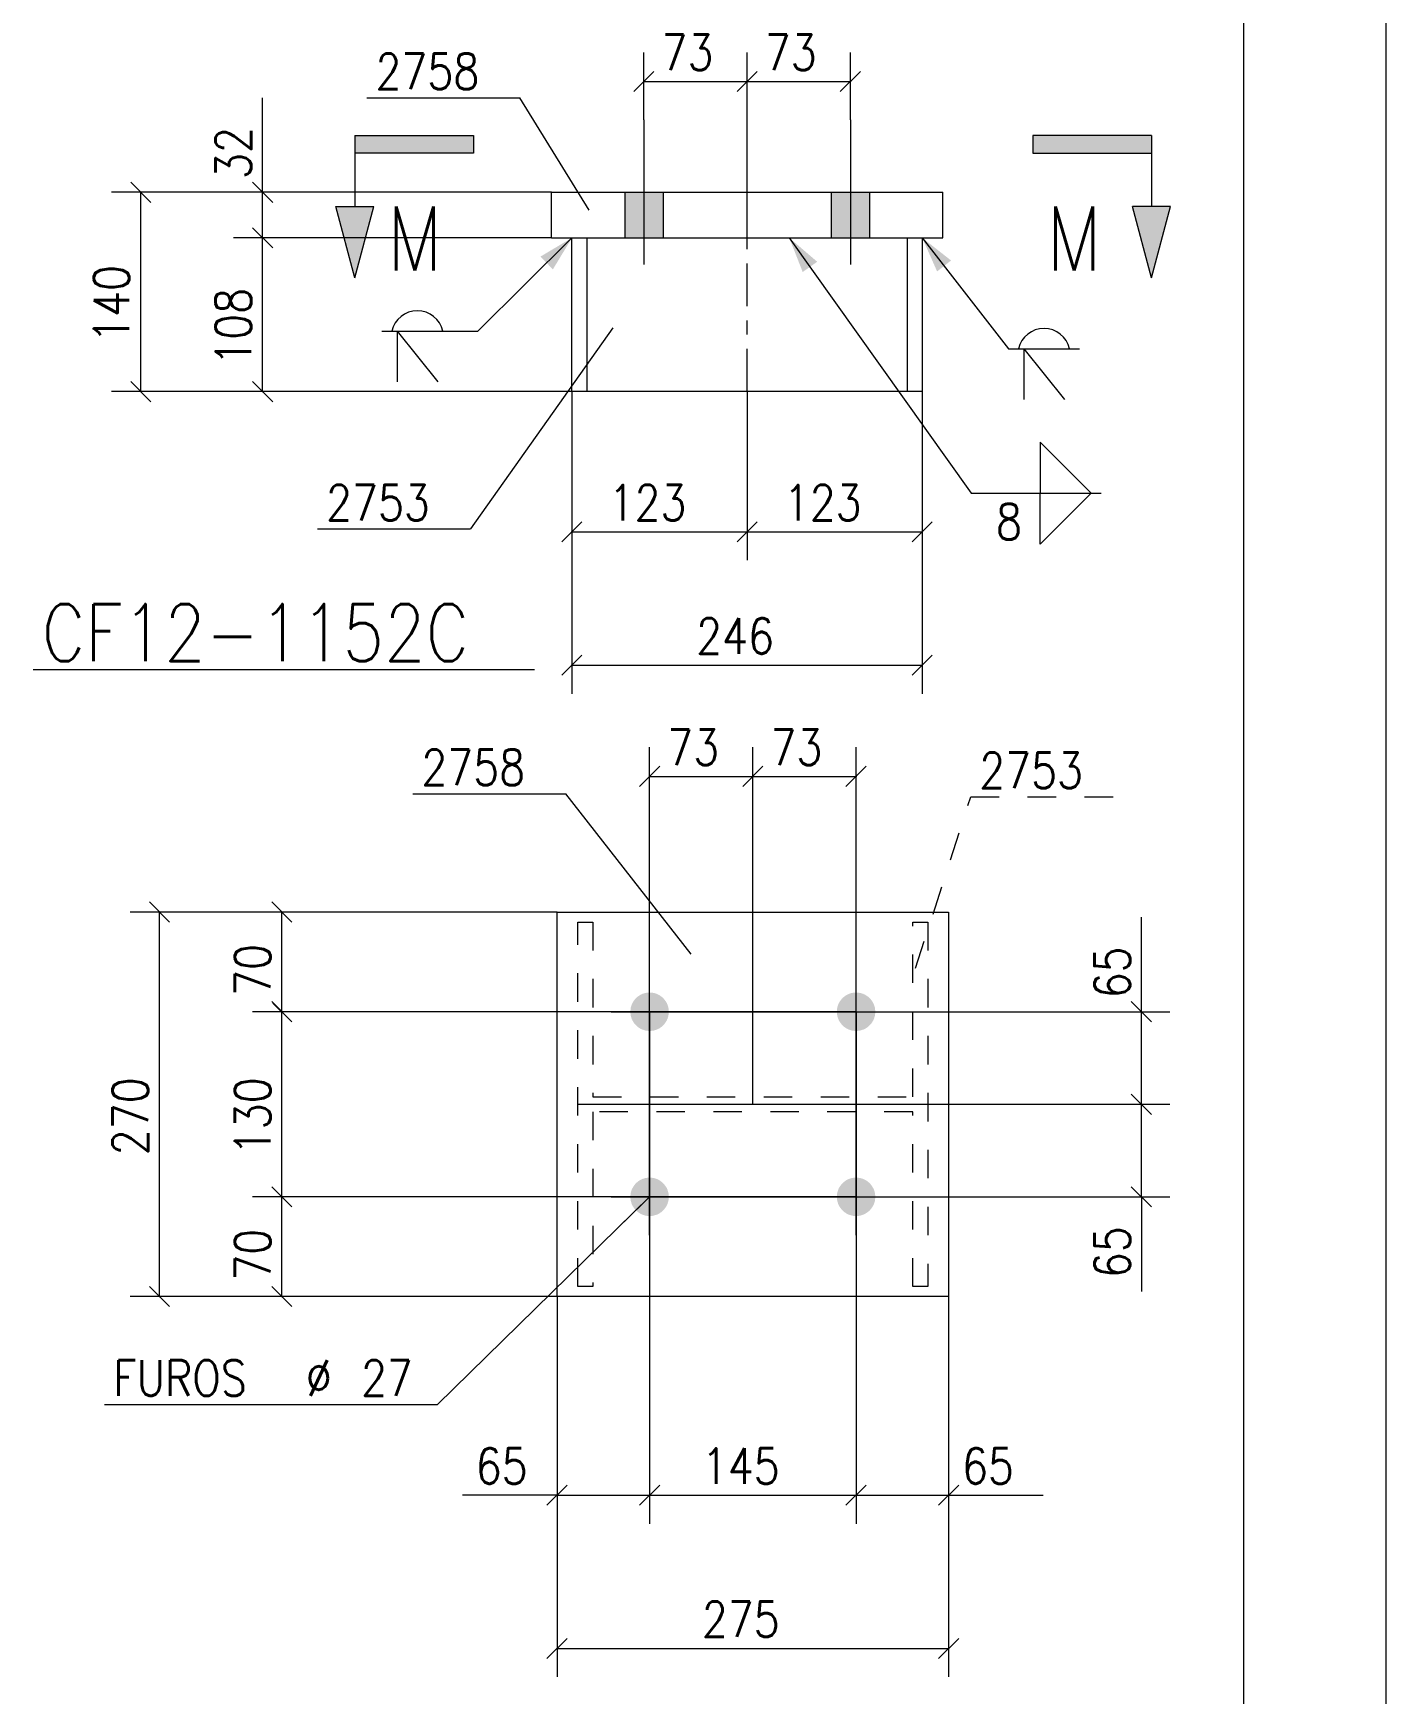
# Model space of a CAD drawing. Header units: millimetres. Extents: x 2 to 845, y 5 to 599.
# Drawn here: x 750 to 845, y 97.7 to 214.4 of the extents above; entities that cross this region are included whole.
import ezdxf

# ---------------------------------------------------------------- set-up
doc = ezdxf.new("R2010")
doc.units = ezdxf.units.MM
for name, pattern in [('XKITLINE00', [0]), ('XKITLINE02', [4, 2, -2]), ('XKITLINE03', [6, 3, -1, 1, -1])]:
    doc.linetypes.add(name, pattern=pattern)
for name, color, linetype, lineweight in [('Corte', 7, 'Continuous', 0), ('Cota', 4, 'Continuous', 0), ('Marca da peça', 2, 'Continuous', 0), ('Marca do parafuso', 4, 'Continuous', 0), ('Outro tipo de objeto', 7, 'Continuous', 0), ('Parafuso', 3, 'Continuous', 0), ('Peça', 2, 'Continuous', 0), ('Solda', 1, 'Continuous', 0), ('Texto', 7, 'Continuous', 0)]:
    doc.layers.add(name, color=color, linetype=linetype, lineweight=lineweight)
doc.styles.add('ROMANS', font='ROMANS__.TTF')

msp = doc.modelspace()

# ---------------------------------------------------------------- hatches: boundary and pattern name
at = {"layer": 'Corte'}
for points in [[(772.6, 205.96), (772.6, 207.21), (780.93, 207.21)], [(780.93, 205.96), (772.6, 205.96), (780.93, 207.21)], [(820.22, 205.96), (820.22, 207.21), (828.55, 207.21)], [(828.55, 205.96), (820.22, 205.96), (828.55, 207.21)], [(772.6, 197.21), (771.26, 202.21), (773.93, 202.21)], [(828.55, 197.21), (827.21, 202.21), (829.89, 202.21)]]:
    msp.add_hatch(color=6, dxfattribs=at).paths.add_polyline_path(points, flags=17)
at = {"layer": 'Parafuso'}
for points in [[(791.55, 200.01), (791.55, 203.21), (794.25, 203.21), (794.25, 200.01)], [(791.55, 200.01), (791.55, 203.21), (794.25, 203.21), (794.25, 200.01)], [(806.05, 200.01), (806.05, 203.21), (808.75, 203.21), (808.75, 200.01)], [(806.05, 200.01), (806.05, 203.21), (808.75, 203.21), (808.75, 200.01)], [(793.33, 147), (793.37, 147), (793.4, 147), (793.43, 146.99), (793.47, 146.99), (793.5, 146.98), (793.53, 146.98), (793.56, 146.97), (793.6, 146.97), (793.63, 146.96), (793.66, 146.95), (793.69, 146.94), (793.72, 146.93), (793.75, 146.92), (793.79, 146.91), (793.82, 146.9), (793.85, 146.88), (793.88, 146.87), (793.91, 146.85), (793.94, 146.84), (793.97, 146.82), (793.99, 146.81), (794.02, 146.79), (794.05, 146.77), (794.08, 146.75), (794.1, 146.73), (794.13, 146.71), (794.16, 146.69), (794.18, 146.67), (794.21, 146.65), (794.23, 146.63), (794.25, 146.6), (794.28, 146.58), (794.3, 146.56), (794.32, 146.53), (794.34, 146.51), (794.36, 146.48), (794.38, 146.45), (794.4, 146.43), (794.42, 146.4), (794.44, 146.37), (794.46, 146.34), (794.47, 146.31), (794.49, 146.29), (794.51, 146.26), (794.52, 146.23), (794.53, 146.2), (794.55, 146.17), (794.56, 146.13), (794.57, 146.1), (794.58, 146.07), (794.59, 146.04), (794.6, 146.01), (794.61, 145.98), (794.62, 145.94), (794.62, 145.91), (794.63, 145.88), (794.64, 145.85), (794.64, 145.81), (794.64, 145.78), (794.65, 145.75), (794.65, 145.72), (794.65, 145.68), (794.65, 145.65), (794.65, 145.62), (794.65, 145.58), (794.65, 145.55), (794.64, 145.52), (794.64, 145.48), (794.64, 145.45), (794.63, 145.42), (794.62, 145.39), (794.62, 145.35), (794.61, 145.32), (794.6, 145.29), (794.59, 145.26), (794.58, 145.23), (794.57, 145.19), (794.56, 145.16), (794.55, 145.13), (794.53, 145.1), (794.52, 145.07), (794.51, 145.04), (794.49, 145.01), (794.47, 144.98), (794.46, 144.96), (794.44, 144.93), (794.42, 144.9), (794.4, 144.87), (794.38, 144.84), (794.36, 144.82), (794.34, 144.79), (794.32, 144.77), (794.3, 144.74), (794.28, 144.72), (794.25, 144.69), (794.23, 144.67), (794.21, 144.65), (794.18, 144.63), (794.16, 144.61), (794.13, 144.58), (794.1, 144.56), (794.08, 144.55), (794.05, 144.53), (794.02, 144.51), (793.99, 144.49), (793.97, 144.47), (793.94, 144.46), (793.91, 144.44), (793.88, 144.43), (793.85, 144.41), (793.82, 144.4), (793.79, 144.39), (793.75, 144.38), (793.72, 144.37), (793.69, 144.36), (793.66, 144.35), (793.63, 144.34), (793.6, 144.33), (793.56, 144.33), (793.53, 144.32), (793.5, 144.31), (793.47, 144.31), (793.43, 144.31), (793.4, 144.3), (793.37, 144.3), (793.33, 144.3), (793.3, 144.3), (793.27, 144.3), (793.23, 144.3), (793.2, 144.3), (793.17, 144.31), (793.13, 144.31), (793.1, 144.31), (793.07, 144.32), (793.04, 144.33), (793, 144.33), (792.97, 144.34), (792.94, 144.35), (792.91, 144.36), (792.88, 144.37), (792.85, 144.38), (792.81, 144.39), (792.78, 144.4), (792.75, 144.41), (792.72, 144.43), (792.69, 144.44), (792.66, 144.46), (792.63, 144.47), (792.61, 144.49), (792.58, 144.51), (792.55, 144.53), (792.52, 144.55), (792.5, 144.56), (792.47, 144.58), (792.44, 144.61), (792.42, 144.63), (792.39, 144.65), (792.37, 144.67), (792.35, 144.69), (792.32, 144.72), (792.3, 144.74), (792.28, 144.77), (792.26, 144.79), (792.24, 144.82), (792.22, 144.84), (792.2, 144.87), (792.18, 144.9), (792.16, 144.93), (792.14, 144.96), (792.13, 144.98), (792.11, 145.01), (792.09, 145.04), (792.08, 145.07), (792.07, 145.1), (792.05, 145.13), (792.04, 145.16), (792.03, 145.19), (792.02, 145.23), (792.01, 145.26), (792, 145.29), (791.99, 145.32), (791.98, 145.35), (791.98, 145.39), (791.97, 145.42), (791.96, 145.45), (791.96, 145.48), (791.96, 145.52), (791.95, 145.55), (791.95, 145.58), (791.95, 145.62), (791.95, 145.65), (791.95, 145.68), (791.95, 145.72), (791.95, 145.75), (791.96, 145.78), (791.96, 145.81), (791.96, 145.85), (791.97, 145.88), (791.98, 145.91), (791.98, 145.94), (791.99, 145.98), (792, 146.01), (792.01, 146.04), (792.02, 146.07), (792.03, 146.1), (792.04, 146.13), (792.05, 146.17), (792.07, 146.2), (792.08, 146.23), (792.09, 146.26), (792.11, 146.29), (792.13, 146.31), (792.14, 146.34), (792.16, 146.37), (792.18, 146.4), (792.2, 146.43), (792.22, 146.45), (792.24, 146.48), (792.26, 146.51), (792.28, 146.53), (792.3, 146.56), (792.32, 146.58), (792.35, 146.6), (792.37, 146.63), (792.39, 146.65), (792.42, 146.67), (792.44, 146.69), (792.47, 146.71), (792.5, 146.73), (792.52, 146.75), (792.55, 146.77), (792.58, 146.79), (792.61, 146.81), (792.63, 146.82), (792.66, 146.84), (792.69, 146.85), (792.72, 146.87), (792.75, 146.88), (792.78, 146.9), (792.81, 146.91), (792.85, 146.92), (792.88, 146.93), (792.91, 146.94), (792.94, 146.95), (792.97, 146.96), (793, 146.97), (793.04, 146.97), (793.07, 146.98), (793.1, 146.98), (793.13, 146.99), (793.17, 146.99), (793.2, 147), (793.23, 147), (793.27, 147), (793.3, 147)], [(807.83, 147), (807.87, 147), (807.9, 147), (807.93, 146.99), (807.97, 146.99), (808, 146.98), (808.03, 146.98), (808.06, 146.97), (808.1, 146.97), (808.13, 146.96), (808.16, 146.95), (808.19, 146.94), (808.22, 146.93), (808.25, 146.92), (808.29, 146.91), (808.32, 146.9), (808.35, 146.88), (808.38, 146.87), (808.41, 146.85), (808.44, 146.84), (808.47, 146.82), (808.49, 146.81), (808.52, 146.79), (808.55, 146.77), (808.58, 146.75), (808.6, 146.73), (808.63, 146.71), (808.66, 146.69), (808.68, 146.67), (808.71, 146.65), (808.73, 146.63), (808.75, 146.6), (808.78, 146.58), (808.8, 146.56), (808.82, 146.53), (808.84, 146.51), (808.86, 146.48), (808.88, 146.45), (808.9, 146.43), (808.92, 146.4), (808.94, 146.37), (808.96, 146.34), (808.97, 146.31), (808.99, 146.29), (809.01, 146.26), (809.02, 146.23), (809.03, 146.2), (809.05, 146.17), (809.06, 146.13), (809.07, 146.1), (809.08, 146.07), (809.09, 146.04), (809.1, 146.01), (809.11, 145.98), (809.12, 145.94), (809.12, 145.91), (809.13, 145.88), (809.14, 145.85), (809.14, 145.81), (809.14, 145.78), (809.15, 145.75), (809.15, 145.72), (809.15, 145.68), (809.15, 145.65), (809.15, 145.62), (809.15, 145.58), (809.15, 145.55), (809.14, 145.52), (809.14, 145.48), (809.14, 145.45), (809.13, 145.42), (809.12, 145.39), (809.12, 145.35), (809.11, 145.32), (809.1, 145.29), (809.09, 145.26), (809.08, 145.23), (809.07, 145.19), (809.06, 145.16), (809.05, 145.13), (809.03, 145.1), (809.02, 145.07), (809.01, 145.04), (808.99, 145.01), (808.97, 144.98), (808.96, 144.96), (808.94, 144.93), (808.92, 144.9), (808.9, 144.87), (808.88, 144.84), (808.86, 144.82), (808.84, 144.79), (808.82, 144.77), (808.8, 144.74), (808.78, 144.72), (808.75, 144.69), (808.73, 144.67), (808.71, 144.65), (808.68, 144.63), (808.66, 144.61), (808.63, 144.58), (808.6, 144.56), (808.58, 144.55), (808.55, 144.53), (808.52, 144.51), (808.49, 144.49), (808.47, 144.47), (808.44, 144.46), (808.41, 144.44), (808.38, 144.43), (808.35, 144.41), (808.32, 144.4), (808.29, 144.39), (808.25, 144.38), (808.22, 144.37), (808.19, 144.36), (808.16, 144.35), (808.13, 144.34), (808.1, 144.33), (808.06, 144.33), (808.03, 144.32), (808, 144.31), (807.97, 144.31), (807.93, 144.31), (807.9, 144.3), (807.87, 144.3), (807.83, 144.3), (807.8, 144.3), (807.77, 144.3), (807.73, 144.3), (807.7, 144.3), (807.67, 144.31), (807.63, 144.31), (807.6, 144.31), (807.57, 144.32), (807.54, 144.33), (807.5, 144.33), (807.47, 144.34), (807.44, 144.35), (807.41, 144.36), (807.38, 144.37), (807.35, 144.38), (807.31, 144.39), (807.28, 144.4), (807.25, 144.41), (807.22, 144.43), (807.19, 144.44), (807.16, 144.46), (807.13, 144.47), (807.11, 144.49), (807.08, 144.51), (807.05, 144.53), (807.02, 144.55), (807, 144.56), (806.97, 144.58), (806.94, 144.61), (806.92, 144.63), (806.89, 144.65), (806.87, 144.67), (806.85, 144.69), (806.82, 144.72), (806.8, 144.74), (806.78, 144.77), (806.76, 144.79), (806.74, 144.82), (806.72, 144.84), (806.7, 144.87), (806.68, 144.9), (806.66, 144.93), (806.64, 144.96), (806.63, 144.98), (806.61, 145.01), (806.59, 145.04), (806.58, 145.07), (806.57, 145.1), (806.55, 145.13), (806.54, 145.16), (806.53, 145.19), (806.52, 145.23), (806.51, 145.26), (806.5, 145.29), (806.49, 145.32), (806.48, 145.35), (806.48, 145.39), (806.47, 145.42), (806.46, 145.45), (806.46, 145.48), (806.46, 145.52), (806.45, 145.55), (806.45, 145.58), (806.45, 145.62), (806.45, 145.65), (806.45, 145.68), (806.45, 145.72), (806.45, 145.75), (806.46, 145.78), (806.46, 145.81), (806.46, 145.85), (806.47, 145.88), (806.48, 145.91), (806.48, 145.94), (806.49, 145.98), (806.5, 146.01), (806.51, 146.04), (806.52, 146.07), (806.53, 146.1), (806.54, 146.13), (806.55, 146.17), (806.57, 146.2), (806.58, 146.23), (806.59, 146.26), (806.61, 146.29), (806.63, 146.31), (806.64, 146.34), (806.66, 146.37), (806.68, 146.4), (806.7, 146.43), (806.72, 146.45), (806.74, 146.48), (806.76, 146.51), (806.78, 146.53), (806.8, 146.56), (806.82, 146.58), (806.85, 146.6), (806.87, 146.63), (806.89, 146.65), (806.92, 146.67), (806.94, 146.69), (806.97, 146.71), (807, 146.73), (807.02, 146.75), (807.05, 146.77), (807.08, 146.79), (807.11, 146.81), (807.13, 146.82), (807.16, 146.84), (807.19, 146.85), (807.22, 146.87), (807.25, 146.88), (807.28, 146.9), (807.31, 146.91), (807.35, 146.92), (807.38, 146.93), (807.41, 146.94), (807.44, 146.95), (807.47, 146.96), (807.5, 146.97), (807.54, 146.97), (807.57, 146.98), (807.6, 146.98), (807.63, 146.99), (807.67, 146.99), (807.7, 147), (807.73, 147), (807.77, 147), (807.8, 147)], [(793.33, 134), (793.37, 134), (793.4, 134), (793.43, 133.99), (793.47, 133.99), (793.5, 133.98), (793.53, 133.98), (793.56, 133.97), (793.6, 133.97), (793.63, 133.96), (793.66, 133.95), (793.69, 133.94), (793.72, 133.93), (793.75, 133.92), (793.79, 133.91), (793.82, 133.9), (793.85, 133.88), (793.88, 133.87), (793.91, 133.85), (793.94, 133.84), (793.97, 133.82), (793.99, 133.81), (794.02, 133.79), (794.05, 133.77), (794.08, 133.75), (794.1, 133.73), (794.13, 133.71), (794.16, 133.69), (794.18, 133.67), (794.21, 133.65), (794.23, 133.63), (794.25, 133.6), (794.28, 133.58), (794.3, 133.56), (794.32, 133.53), (794.34, 133.51), (794.36, 133.48), (794.38, 133.45), (794.4, 133.43), (794.42, 133.4), (794.44, 133.37), (794.46, 133.34), (794.47, 133.31), (794.49, 133.29), (794.51, 133.26), (794.52, 133.23), (794.53, 133.2), (794.55, 133.17), (794.56, 133.13), (794.57, 133.1), (794.58, 133.07), (794.59, 133.04), (794.6, 133.01), (794.61, 132.98), (794.62, 132.94), (794.62, 132.91), (794.63, 132.88), (794.64, 132.85), (794.64, 132.81), (794.64, 132.78), (794.65, 132.75), (794.65, 132.72), (794.65, 132.68), (794.65, 132.65), (794.65, 132.62), (794.65, 132.58), (794.65, 132.55), (794.64, 132.52), (794.64, 132.48), (794.64, 132.45), (794.63, 132.42), (794.62, 132.39), (794.62, 132.35), (794.61, 132.32), (794.6, 132.29), (794.59, 132.26), (794.58, 132.23), (794.57, 132.19), (794.56, 132.16), (794.55, 132.13), (794.53, 132.1), (794.52, 132.07), (794.51, 132.04), (794.49, 132.01), (794.47, 131.98), (794.46, 131.96), (794.44, 131.93), (794.42, 131.9), (794.4, 131.87), (794.38, 131.84), (794.36, 131.82), (794.34, 131.79), (794.32, 131.77), (794.3, 131.74), (794.28, 131.72), (794.25, 131.69), (794.23, 131.67), (794.21, 131.65), (794.18, 131.63), (794.16, 131.61), (794.13, 131.58), (794.1, 131.56), (794.08, 131.55), (794.05, 131.53), (794.02, 131.51), (793.99, 131.49), (793.97, 131.47), (793.94, 131.46), (793.91, 131.44), (793.88, 131.43), (793.85, 131.41), (793.82, 131.4), (793.79, 131.39), (793.75, 131.38), (793.72, 131.37), (793.69, 131.36), (793.66, 131.35), (793.63, 131.34), (793.6, 131.33), (793.56, 131.33), (793.53, 131.32), (793.5, 131.31), (793.47, 131.31), (793.43, 131.31), (793.4, 131.3), (793.37, 131.3), (793.33, 131.3), (793.3, 131.3), (793.27, 131.3), (793.23, 131.3), (793.2, 131.3), (793.17, 131.31), (793.13, 131.31), (793.1, 131.31), (793.07, 131.32), (793.04, 131.33), (793, 131.33), (792.97, 131.34), (792.94, 131.35), (792.91, 131.36), (792.88, 131.37), (792.85, 131.38), (792.81, 131.39), (792.78, 131.4), (792.75, 131.41), (792.72, 131.43), (792.69, 131.44), (792.66, 131.46), (792.63, 131.47), (792.61, 131.49), (792.58, 131.51), (792.55, 131.53), (792.52, 131.55), (792.5, 131.56), (792.47, 131.58), (792.44, 131.61), (792.42, 131.63), (792.39, 131.65), (792.37, 131.67), (792.35, 131.69), (792.32, 131.72), (792.3, 131.74), (792.28, 131.77), (792.26, 131.79), (792.24, 131.82), (792.22, 131.84), (792.2, 131.87), (792.18, 131.9), (792.16, 131.93), (792.14, 131.96), (792.13, 131.98), (792.11, 132.01), (792.09, 132.04), (792.08, 132.07), (792.07, 132.1), (792.05, 132.13), (792.04, 132.16), (792.03, 132.19), (792.02, 132.23), (792.01, 132.26), (792, 132.29), (791.99, 132.32), (791.98, 132.35), (791.98, 132.39), (791.97, 132.42), (791.96, 132.45), (791.96, 132.48), (791.96, 132.52), (791.95, 132.55), (791.95, 132.58), (791.95, 132.62), (791.95, 132.65), (791.95, 132.68), (791.95, 132.72), (791.95, 132.75), (791.96, 132.78), (791.96, 132.81), (791.96, 132.85), (791.97, 132.88), (791.98, 132.91), (791.98, 132.94), (791.99, 132.98), (792, 133.01), (792.01, 133.04), (792.02, 133.07), (792.03, 133.1), (792.04, 133.13), (792.05, 133.17), (792.07, 133.2), (792.08, 133.23), (792.09, 133.26), (792.11, 133.29), (792.13, 133.31), (792.14, 133.34), (792.16, 133.37), (792.18, 133.4), (792.2, 133.43), (792.22, 133.45), (792.24, 133.48), (792.26, 133.51), (792.28, 133.53), (792.3, 133.56), (792.32, 133.58), (792.35, 133.6), (792.37, 133.63), (792.39, 133.65), (792.42, 133.67), (792.44, 133.69), (792.47, 133.71), (792.5, 133.73), (792.52, 133.75), (792.55, 133.77), (792.58, 133.79), (792.61, 133.81), (792.63, 133.82), (792.66, 133.84), (792.69, 133.85), (792.72, 133.87), (792.75, 133.88), (792.78, 133.9), (792.81, 133.91), (792.85, 133.92), (792.88, 133.93), (792.91, 133.94), (792.94, 133.95), (792.97, 133.96), (793, 133.97), (793.04, 133.97), (793.07, 133.98), (793.1, 133.98), (793.13, 133.99), (793.17, 133.99), (793.2, 134), (793.23, 134), (793.27, 134), (793.3, 134)], [(807.83, 134), (807.87, 134), (807.9, 134), (807.93, 133.99), (807.97, 133.99), (808, 133.98), (808.03, 133.98), (808.06, 133.97), (808.1, 133.97), (808.13, 133.96), (808.16, 133.95), (808.19, 133.94), (808.22, 133.93), (808.25, 133.92), (808.29, 133.91), (808.32, 133.9), (808.35, 133.88), (808.38, 133.87), (808.41, 133.85), (808.44, 133.84), (808.47, 133.82), (808.49, 133.81), (808.52, 133.79), (808.55, 133.77), (808.58, 133.75), (808.6, 133.73), (808.63, 133.71), (808.66, 133.69), (808.68, 133.67), (808.71, 133.65), (808.73, 133.63), (808.75, 133.6), (808.78, 133.58), (808.8, 133.56), (808.82, 133.53), (808.84, 133.51), (808.86, 133.48), (808.88, 133.45), (808.9, 133.43), (808.92, 133.4), (808.94, 133.37), (808.96, 133.34), (808.97, 133.31), (808.99, 133.29), (809.01, 133.26), (809.02, 133.23), (809.03, 133.2), (809.05, 133.17), (809.06, 133.13), (809.07, 133.1), (809.08, 133.07), (809.09, 133.04), (809.1, 133.01), (809.11, 132.98), (809.12, 132.94), (809.12, 132.91), (809.13, 132.88), (809.14, 132.85), (809.14, 132.81), (809.14, 132.78), (809.15, 132.75), (809.15, 132.72), (809.15, 132.68), (809.15, 132.65), (809.15, 132.62), (809.15, 132.58), (809.15, 132.55), (809.14, 132.52), (809.14, 132.48), (809.14, 132.45), (809.13, 132.42), (809.12, 132.39), (809.12, 132.35), (809.11, 132.32), (809.1, 132.29), (809.09, 132.26), (809.08, 132.23), (809.07, 132.19), (809.06, 132.16), (809.05, 132.13), (809.03, 132.1), (809.02, 132.07), (809.01, 132.04), (808.99, 132.01), (808.97, 131.98), (808.96, 131.96), (808.94, 131.93), (808.92, 131.9), (808.9, 131.87), (808.88, 131.84), (808.86, 131.82), (808.84, 131.79), (808.82, 131.77), (808.8, 131.74), (808.78, 131.72), (808.75, 131.69), (808.73, 131.67), (808.71, 131.65), (808.68, 131.63), (808.66, 131.61), (808.63, 131.58), (808.6, 131.56), (808.58, 131.55), (808.55, 131.53), (808.52, 131.51), (808.49, 131.49), (808.47, 131.47), (808.44, 131.46), (808.41, 131.44), (808.38, 131.43), (808.35, 131.41), (808.32, 131.4), (808.29, 131.39), (808.25, 131.38), (808.22, 131.37), (808.19, 131.36), (808.16, 131.35), (808.13, 131.34), (808.1, 131.33), (808.06, 131.33), (808.03, 131.32), (808, 131.31), (807.97, 131.31), (807.93, 131.31), (807.9, 131.3), (807.87, 131.3), (807.83, 131.3), (807.8, 131.3), (807.77, 131.3), (807.73, 131.3), (807.7, 131.3), (807.67, 131.31), (807.63, 131.31), (807.6, 131.31), (807.57, 131.32), (807.54, 131.33), (807.5, 131.33), (807.47, 131.34), (807.44, 131.35), (807.41, 131.36), (807.38, 131.37), (807.35, 131.38), (807.31, 131.39), (807.28, 131.4), (807.25, 131.41), (807.22, 131.43), (807.19, 131.44), (807.16, 131.46), (807.13, 131.47), (807.11, 131.49), (807.08, 131.51), (807.05, 131.53), (807.02, 131.55), (807, 131.56), (806.97, 131.58), (806.94, 131.61), (806.92, 131.63), (806.89, 131.65), (806.87, 131.67), (806.85, 131.69), (806.82, 131.72), (806.8, 131.74), (806.78, 131.77), (806.76, 131.79), (806.74, 131.82), (806.72, 131.84), (806.7, 131.87), (806.68, 131.9), (806.66, 131.93), (806.64, 131.96), (806.63, 131.98), (806.61, 132.01), (806.59, 132.04), (806.58, 132.07), (806.57, 132.1), (806.55, 132.13), (806.54, 132.16), (806.53, 132.19), (806.52, 132.23), (806.51, 132.26), (806.5, 132.29), (806.49, 132.32), (806.48, 132.35), (806.48, 132.39), (806.47, 132.42), (806.46, 132.45), (806.46, 132.48), (806.46, 132.52), (806.45, 132.55), (806.45, 132.58), (806.45, 132.62), (806.45, 132.65), (806.45, 132.68), (806.45, 132.72), (806.45, 132.75), (806.46, 132.78), (806.46, 132.81), (806.46, 132.85), (806.47, 132.88), (806.48, 132.91), (806.48, 132.94), (806.49, 132.98), (806.5, 133.01), (806.51, 133.04), (806.52, 133.07), (806.53, 133.1), (806.54, 133.13), (806.55, 133.17), (806.57, 133.2), (806.58, 133.23), (806.59, 133.26), (806.61, 133.29), (806.63, 133.31), (806.64, 133.34), (806.66, 133.37), (806.68, 133.4), (806.7, 133.43), (806.72, 133.45), (806.74, 133.48), (806.76, 133.51), (806.78, 133.53), (806.8, 133.56), (806.82, 133.58), (806.85, 133.6), (806.87, 133.63), (806.89, 133.65), (806.92, 133.67), (806.94, 133.69), (806.97, 133.71), (807, 133.73), (807.02, 133.75), (807.05, 133.77), (807.08, 133.79), (807.11, 133.81), (807.13, 133.82), (807.16, 133.84), (807.19, 133.85), (807.22, 133.87), (807.25, 133.88), (807.28, 133.9), (807.31, 133.91), (807.35, 133.92), (807.38, 133.93), (807.41, 133.94), (807.44, 133.95), (807.47, 133.96), (807.5, 133.97), (807.54, 133.97), (807.57, 133.98), (807.6, 133.98), (807.63, 133.99), (807.67, 133.99), (807.7, 134), (807.73, 134), (807.77, 134), (807.8, 134)]]:
    msp.add_hatch(color=7, dxfattribs=at).paths.add_polyline_path(points, flags=17)
at = {"layer": 'Solda'}
for points in [[(787.85, 200.01), (786.51, 197.8), (785.63, 198.69)], [(803.11, 200.01), (805.07, 198.33), (804.05, 197.61)], [(812.45, 200.01), (814.47, 198.42), (813.49, 197.65)]]:
    msp.add_hatch(color=7, dxfattribs=at).paths.add_polyline_path(points, flags=17)

# ---------------------------------------------------------------- linework, layer by layer
at = {"layer": 'Corte', "color": 6, "linetype": 'XKITLINE00', "lineweight": 0}
for p, q in [((772.6, 207.21), (780.93, 207.21)), ((772.6, 207.21), (772.6, 202.21)), ((780.93, 207.21), (780.93, 205.96)), ((828.55, 207.21), (820.22, 207.21)), ((820.22, 207.21), (820.22, 205.96)), ((828.55, 207.21), (828.55, 202.21)), ((780.93, 205.96), (772.6, 205.96)), ((820.22, 205.96), (828.55, 205.96)), ((771.26, 202.21), (773.93, 202.21)), ((772.6, 197.21), (771.26, 202.21)), ((772.6, 197.21), (773.93, 202.21)), ((829.89, 202.21), (827.21, 202.21)), ((828.55, 197.21), (827.21, 202.21)), ((828.55, 197.21), (829.89, 202.21))]:
    msp.add_line(p, q, dxfattribs=at)
at = {"layer": 'Cota', "color": 7, "linetype": 'XKITLINE00', "lineweight": 0}
for p, q in [((792.9, 208.29), (792.9, 213.04)), ((800.15, 200.01), (800.15, 213.04)), ((800.15, 200.01), (800.15, 213.04)), ((807.4, 208.29), (807.4, 213.04)), ((793.6, 211.69), (792.19, 210.28)), ((800.85, 211.69), (799.44, 210.28)), ((800.85, 211.69), (799.44, 210.28)), ((808.1, 211.69), (806.69, 210.28)), ((792.9, 210.99), (800.15, 210.99)), ((800.15, 210.99), (807.4, 210.99)), ((766.12, 203.21), (766.12, 209.85)), ((766.12, 203.21), (766.12, 209.85)), ((786.4, 203.21), (755.51, 203.21)), ((756.86, 203.92), (758.27, 202.5)), ((757.56, 189.21), (757.56, 203.21)), ((786.4, 203.21), (764.07, 203.21)), ((765.42, 203.92), (766.83, 202.5)), ((766.12, 200.01), (766.12, 203.21)), ((765.42, 200.72), (766.83, 199.3)), ((765.42, 200.72), (766.83, 199.3)), ((786.4, 200.01), (764.07, 200.01)), ((786.4, 200.01), (764.07, 200.01)), ((766.12, 189.21), (766.12, 200.01)), ((787.85, 189.21), (755.51, 189.21)), ((756.86, 189.92), (758.27, 188.5)), ((787.85, 189.21), (764.07, 189.21)), ((765.42, 189.92), (766.83, 188.5)), ((787.85, 189.21), (787.85, 177.36)), ((787.85, 189.21), (787.85, 167.99)), ((800.15, 189.21), (800.15, 177.36)), ((800.15, 189.21), (800.15, 177.36)), ((812.45, 189.21), (812.45, 177.36)), ((812.45, 189.21), (812.45, 167.99)), ((788.55, 180.07), (787.14, 178.65)), ((800.85, 180.07), (799.44, 178.65)), ((800.85, 180.07), (799.44, 178.65)), ((813.15, 180.07), (811.74, 178.65)), ((787.85, 179.36), (800.15, 179.36)), ((800.15, 179.36), (812.45, 179.36)), ((788.55, 170.7), (787.14, 169.28)), ((813.15, 170.7), (811.74, 169.28)), ((787.85, 169.99), (812.45, 169.99)), ((793.3, 132.65), (793.3, 164.23)), ((800.55, 139.15), (800.55, 164.23)), ((800.55, 139.15), (800.55, 164.23)), ((807.8, 132.65), (807.8, 164.23)), ((794.01, 162.89), (792.59, 161.47)), ((793.3, 162.18), (800.55, 162.18)), ((801.26, 162.89), (799.84, 161.47)), ((801.26, 162.89), (799.84, 161.47)), ((800.55, 162.18), (807.8, 162.18)), ((808.51, 162.89), (807.09, 161.47)), ((758.17, 153.36), (759.58, 151.94)), ((766.76, 153.36), (768.17, 151.94)), ((786.8, 152.65), (756.83, 152.65)), ((758.88, 125.65), (758.88, 152.65)), ((786.8, 152.65), (765.42, 152.65)), ((767.47, 145.65), (767.47, 152.65)), ((827.84, 145.65), (827.84, 152.29)), ((827.84, 145.65), (827.84, 152.29)), ((766.76, 146.36), (768.17, 144.94)), ((766.85, 146.26), (768.17, 144.94)), ((827.13, 146.36), (828.55, 144.94)), ((807.8, 145.65), (765.42, 145.65)), ((807.8, 145.65), (765.42, 145.65)), ((767.47, 132.65), (767.47, 145.65)), ((793.3, 145.65), (793.3, 109.69)), ((793.3, 145.65), (829.84, 145.65)), ((793.3, 145.65), (793.3, 109.69)), ((807.8, 145.65), (807.8, 109.69)), ((807.8, 145.65), (807.8, 109.69)), ((827.84, 139.15), (827.84, 145.65)), ((788.25, 139.15), (829.84, 139.15)), ((788.25, 139.15), (829.84, 139.15)), ((827.13, 139.86), (828.55, 138.44)), ((827.13, 139.86), (828.55, 138.44)), ((827.84, 132.65), (827.84, 139.15)), ((766.76, 133.36), (768.17, 131.94)), ((766.76, 133.36), (768.17, 131.94)), ((827.13, 133.36), (828.55, 131.94)), ((807.8, 132.65), (765.42, 132.65)), ((807.8, 132.65), (765.42, 132.65)), ((767.47, 125.65), (767.47, 132.65)), ((793.3, 132.65), (829.84, 132.65)), ((827.84, 132.65), (827.84, 126)), ((827.84, 132.65), (827.84, 126)), ((758.17, 126.36), (759.58, 124.94)), ((766.76, 126.36), (768.17, 124.94)), ((786.8, 125.65), (756.83, 125.65)), ((786.8, 125.65), (765.42, 125.65)), ((786.8, 125.65), (786.8, 109.69)), ((786.8, 125.65), (786.8, 98.93)), ((814.3, 125.65), (814.3, 109.69)), ((814.3, 125.65), (814.3, 98.93)), ((787.51, 112.4), (786.09, 110.99)), ((794.01, 112.4), (792.59, 110.99)), ((794.01, 112.4), (792.59, 110.99)), ((808.51, 112.4), (807.09, 110.99)), ((808.51, 112.4), (807.09, 110.99)), ((815.01, 112.4), (813.59, 110.99)), ((786.8, 111.69), (780.15, 111.69)), ((786.8, 111.69), (780.15, 111.69)), ((786.8, 111.69), (793.3, 111.69)), ((793.3, 111.69), (807.8, 111.69)), ((807.8, 111.69), (814.3, 111.69)), ((814.3, 111.69), (820.95, 111.69)), ((814.3, 111.69), (820.95, 111.69)), ((787.51, 101.63), (786.09, 100.22)), ((815.01, 101.63), (813.59, 100.22)), ((786.8, 100.93), (814.3, 100.93))]:
    msp.add_line(p, q, dxfattribs=at)
at = {"layer": 'Cota', "color": 3}
for p in [(792.9, 210.99), (800.15, 210.99), (800.15, 210.99), (807.4, 210.99), (757.56, 203.21), (766.12, 203.21), (766.12, 200.01), (766.12, 200.01), (757.56, 189.21), (766.12, 189.21), (787.85, 179.36), (800.15, 179.36), (800.15, 179.36), (812.45, 179.36), (787.85, 169.99), (812.45, 169.99), (793.3, 162.18), (800.55, 162.18), (800.55, 162.18), (807.8, 162.18), (758.88, 152.65), (767.47, 152.65), (767.47, 145.65), (767.47, 145.65), (827.84, 145.65), (827.84, 139.15), (827.84, 139.15), (767.47, 132.65), (767.47, 132.65), (827.84, 132.65), (758.88, 125.65), (767.47, 125.65), (786.8, 111.69), (793.3, 111.69), (793.3, 111.69), (807.8, 111.69), (807.8, 111.69), (814.3, 111.69), (786.8, 100.93), (814.3, 100.93)]:
    msp.add_point(p, dxfattribs=at)
at = {"layer": 'Marca da peça', "color": 7, "linetype": 'XKITLINE00', "lineweight": 0}
for p, q in [((773.45, 209.85), (784.19, 209.85)), ((789.06, 201.95), (784.19, 209.85)), ((790.71, 193.68), (780.72, 179.56)), ((769.98, 179.56), (780.72, 179.56)), ((776.67, 160.96), (787.42, 160.96)), ((796.23, 149.69), (787.42, 160.96))]:
    msp.add_line(p, q, dxfattribs=at)
at = {"layer": 'Marca da peça', "color": 7, "linetype": 'XKITLINE02', "lineweight": 0}
for p, q in [((811.98, 148.7), (815.85, 160.75)), ((815.85, 160.75), (826.6, 160.75))]:
    msp.add_line(p, q, dxfattribs=at)
at = {"layer": 'Marca do parafuso', "color": 7, "linetype": 'XKITLINE00', "lineweight": 0}
for p, q in [((793.3, 132.65), (778.4, 118.07)), ((791.51, 130.9), (793.3, 132.65)), ((755.03, 118.07), (778.4, 118.07))]:
    msp.add_line(p, q, dxfattribs=at)
at = {"layer": 'Outro tipo de objeto', "color": 7, "linetype": 'XKITLINE00', "lineweight": 0}
msp.add_line((845, 599), (845, 5), dxfattribs=at)
at = {"layer": 'Outro tipo de objeto', "color": 6, "linetype": 'XKITLINE00', "lineweight": 0}
msp.add_line((835, 589), (835, 15), dxfattribs=at)
at = {"layer": 'Parafuso', "color": 7, "linetype": 'XKITLINE00', "lineweight": 0}
for p, q in [((792.9, 208.29), (792.9, 198.13)), ((792.9, 208.29), (792.9, 198.13)), ((807.4, 208.29), (807.4, 198.13)), ((807.4, 208.29), (807.4, 198.13)), ((791.55, 203.21), (791.55, 200.01)), ((791.55, 203.21), (791.55, 200.01)), ((794.25, 203.21), (794.25, 200.01)), ((794.25, 203.21), (794.25, 200.01)), ((806.05, 203.21), (806.05, 200.01)), ((806.05, 203.21), (806.05, 200.01)), ((808.75, 203.21), (808.75, 200.01)), ((808.75, 203.21), (808.75, 200.01)), ((793.3, 142.95), (793.3, 148.35)), ((807.8, 142.95), (807.8, 148.35)), ((790.6, 145.65), (796, 145.65)), ((805.1, 145.65), (810.5, 145.65)), ((793.3, 129.95), (793.3, 135.35)), ((807.8, 129.95), (807.8, 135.35)), ((790.6, 132.65), (796, 132.65)), ((805.1, 132.65), (810.5, 132.65))]:
    msp.add_line(p, q, dxfattribs=at)
at = {"layer": 'Peça', "color": 4, "linetype": 'XKITLINE00', "lineweight": 0}
for p, q in [((786.4, 200.01), (786.4, 203.21)), ((786.4, 203.21), (813.9, 203.21)), ((813.9, 200.01), (813.9, 203.21)), ((786.4, 200.01), (813.9, 200.01)), ((787.85, 189.21), (787.85, 200.01)), ((788.92, 189.21), (788.92, 200.01)), ((811.38, 200.01), (811.38, 189.21)), ((812.45, 200.01), (812.45, 189.21)), ((812.45, 189.21), (787.85, 189.21)), ((786.8, 125.65), (786.8, 152.65)), ((786.8, 152.65), (814.3, 152.65)), ((814.3, 152.65), (814.3, 125.65)), ((814.3, 125.65), (786.8, 125.65))]:
    msp.add_line(p, q, dxfattribs=at)
at = {"layer": 'Peça', "color": 7, "linetype": 'XKITLINE02', "lineweight": 0}
for p, q in [((787.85, 200.01), (812.45, 200.01)), ((788.25, 126.35), (788.25, 151.95)), ((788.25, 151.95), (789.32, 151.95)), ((789.32, 151.95), (789.32, 139.67)), ((811.78, 139.67), (811.78, 151.95)), ((811.78, 151.95), (812.85, 151.95)), ((812.85, 151.95), (812.85, 126.35)), ((789.32, 139.67), (811.78, 139.67)), ((811.78, 138.62), (789.32, 138.62)), ((789.32, 138.62), (789.32, 126.35)), ((811.78, 126.35), (811.78, 138.62)), ((789.32, 126.35), (788.25, 126.35)), ((812.85, 126.35), (811.78, 126.35))]:
    msp.add_line(p, q, dxfattribs=at)
at = {"layer": 'Peça', "color": 7, "linetype": 'XKITLINE03', "lineweight": 0}
msp.add_line((800.15, 189.21), (800.15, 200.01), dxfattribs=at)
at = {"layer": 'Solda', "color": 7, "linetype": 'XKITLINE00', "lineweight": 0}
for p, q in [((787.85, 200.01), (781.24, 193.46)), ((803.11, 200.01), (815.88, 182.07)), ((812.45, 200.01), (818.5, 192.22)), ((774.49, 193.46), (781.24, 193.46)), ((818.5, 192.22), (823.5, 192.22)), ((815.88, 182.07), (825.01, 182.07))]:
    msp.add_line(p, q, dxfattribs=at)
at = {"layer": 'Solda', "color": 3, "linetype": 'XKITLINE00', "lineweight": 0}
for p, q in [((775.57, 193.46), (778.42, 189.89)), ((775.57, 193.46), (775.57, 189.89)), ((819.57, 192.22), (822.43, 188.65)), ((819.57, 192.22), (819.57, 188.65)), ((824.3, 182.07), (820.73, 185.65)), ((820.73, 185.65), (820.73, 182.07)), ((820.73, 182.07), (824.3, 182.07)), ((820.73, 182.07), (824.3, 182.07)), ((824.3, 182.07), (820.73, 178.5)), ((820.73, 178.5), (820.73, 182.07))]:
    msp.add_line(p, q, dxfattribs=at)
for centre in [(776.99, 193.06), (821, 191.82)]:
    msp.add_arc(centre, 1.83, 12.6804, 167.3196, dxfattribs=at)
at = {"layer": 'Texto', "color": 4, "linetype": 'XKITLINE00', "lineweight": 0}
msp.add_line((750.01, 169.68), (785.22, 169.68), dxfattribs=at)

# ---------------------------------------------------------------- texts
at = {"layer": 'Corte', "color": 4, "style": 'ROMANS', "width": 0.85}
for p in [(774.85, 197.71), (821.16, 197.71)]:
    msp.add_text('M', height=4.5, dxfattribs=at).set_placement(p)
at = {"layer": 'Cota', "color": 3, "style": 'ROMANS', "width": 0.85}
for s, p in [('73', (794.14, 211.79)), ('73', (801.39, 211.79)), ('123', (790.42, 180.16)), ('123', (802.72, 180.16)), ('246', (796.57, 170.79)), ('73', (794.54, 162.98)), ('73', (801.79, 162.98)), ('65', (781.09, 112.49)), ('145', (796.97, 112.49)), ('65', (815.24, 112.49)), ('275', (796.97, 101.73))]:
    msp.add_text(s, height=2.5, dxfattribs=at).set_placement(p)
for s, p in [('32', (765.32, 204.15)), ('140', (756.76, 192.63)), ('108', (765.32, 191.03)), ('70', (766.67, 146.76)), ('65', (827.04, 146.59)), ('270', (758.08, 135.57)), ('130', (766.67, 135.57)), ('70', (766.67, 126.76)), ('65', (827.04, 126.94))]:
    msp.add_text(s, height=2.5, rotation=90.0002, dxfattribs=at).set_placement(p)
at = {"layer": 'Marca da peça', "color": 4, "style": 'ROMANS', "width": 0.85}
for s, p in [('2758', (774.05, 210.45)), ('2753', (770.58, 180.16)), ('2758', (777.27, 161.56)), ('2753', (816.45, 161.35))]:
    msp.add_text(s, height=2.5, dxfattribs=at).set_placement(p)
at = {"layer": 'Marca do parafuso', "color": 3, "style": 'ROMANS', "width": 0.85}
for s, p in [('FUROS', (755.63, 118.67)), ('Ø', (769.16, 118.67)), ('27', (773.03, 118.67))]:
    msp.add_text(s, height=2.5, dxfattribs=at).set_placement(p)
at = {"layer": 'Solda', "color": 3, "style": 'ROMANS', "width": 0.85}
msp.add_text('8', height=2.5, dxfattribs=at).set_placement((817.63, 178.82))
at = {"layer": 'Texto', "color": 4, "style": 'ROMANS', "width": 0.85}
msp.add_text('CF12-1152C', height=4, dxfattribs=at).set_placement((750.61, 170.28))

doc.saveas('drawing.dxf')
